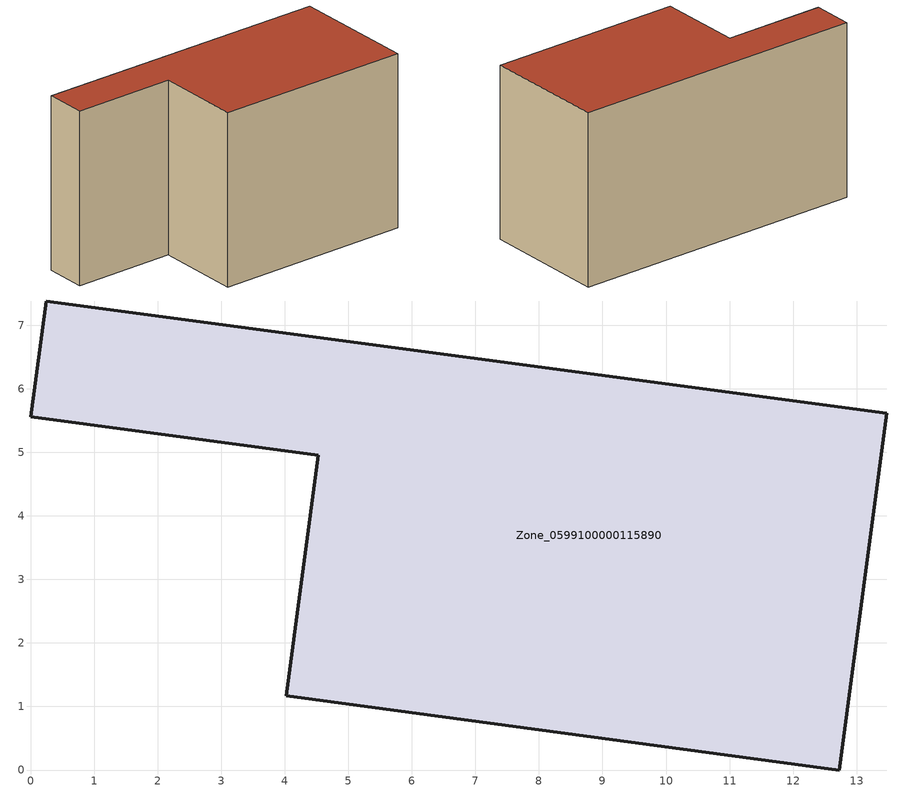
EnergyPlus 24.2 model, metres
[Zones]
Zone_0599100000115890
 floor ground (C_G): 0.25,7.38 13.48,5.61 12.73,0 4.02,1.17 4.53,4.95 0,5.56 z0
 wall outside (C_F): 13.48,5.61 0.25,7.38 0,5.56 4.53,4.95 4.02,1.17 12.73,0 13.48,5.61 z0:7.79
 roof outside (C_R): 12.73,0 13.48,5.61 0.25,7.38 0,5.56 4.53,4.95 4.02,1.17 z7.79
[BUILDING]
Pand.0599100000115890: North Axis=0; Terrain=City; Loads Convergence Tolerance Value=0.04; Temperature Convergence Tolerance Value=0.4; Solar Distribution=FullExterior; Maximum Number of Warmup Days=25; Minimum Number of Warmup Days=1
[Site:Location]
Rotterdam.The.Hague.AP_ZH_NLD Design_Conditions: Latitude=51.96; Longitude=4.45; Time Zone=1; Elevation=-4.5
[SITE:GROUNDTEMPERATURE:BUILDINGSURFACE]
18, 18, 18, 18, 18, 18, 18, 18, 18, 18, 18, 18
[MATERIAL] Thermal Absorptance=0.9; Solar Absorptance=0.7; Visible Absorptance=0.7
Name | Roughness | Thickness | Conductivity | Density | Specific Heat
G.TI.1946 | MediumSmooth | 0.15 | 1 | 540 | 1210
F.TI.1946 | Rough | 0.3 | 0.857143 | 1920 | 840
R.TI.1946 | MediumRough | 0.2 | 0.1 | 1500 | 1000
[CONSTRUCTION]
C_G: G.TI.1946
C_F: F.TI.1946
C_R: R.TI.1946
[ZONE]
Zone_0599100000115890: Type=1; Multiplier=1; Ceiling Height=Autocalculate; Volume=Autocalculate; Floor Area=autocalculate; Part of Total Floor Area=Yes
[ZONEINFILTRATION:DESIGNFLOWRATE]
Infil_Zone_0599100000115890: Zone or ZoneList or Space or SpaceList=Zone_0599100000115890; Schedule=AlwaysOn; Design Flow Rate Calculation Method=Flow/Area; Flow Rate per Floor Area=0.003; Constant Term Coefficient=1; Temperature Term Coefficient=0; Velocity Term Coefficient=0; Velocity Squared Term Coefficient=0
[HVACTEMPLATE:ZONE:IDEALLOADSAIRSYSTEM]
Zone_0599100000115890: Maximum Heating Supply Air Temperature=50; Minimum Cooling Supply Air Temperature=13; Maximum Heating Supply Air Humidity Ratio=0.0156; Minimum Cooling Supply Air Humidity Ratio=0.0077; Heating Limit=NoLimit; Cooling Limit=NoLimit; Dehumidification Control Type=ConstantSensibleHeatRatio; Cooling Sensible Heat Ratio=0.7; Dehumidification Setpoint=60; Humidification Control Type=None; Humidification Setpoint=30; Outdoor Air Method=None; Outdoor Air Flow Rate per Person=0.00944; Outdoor Air Flow Rate per Zone Floor Area=0; Outdoor Air Flow Rate per Zone=0; Demand Controlled Ventilation Type=None; Outdoor Air Economizer Type=NoEconomizer; Heat Recovery Type=None; Sensible Heat Recovery Effectiveness=0.7; Latent Heat Recovery Effectiveness=0.65
[ZONECONTROL:THERMOSTAT]
ThermostatControl_Zone_0599100000115890: Zone or ZoneList=Zone_0599100000115890; Control Type Schedule=DualSetpointControlType; Control 1=Thermostat_Zone_0599100000115890; Temperature Difference Between Cutout And Setpoint=0
[THERMOSTATSETPOINT:DUALSETPOINT]
Thermostat_Zone_0599100000115890: Heating Setpoint Temperature Schedule=HeatingSetpoint_Zone_0599100000115890; Cooling Setpoint Temperature Schedule=CoolingSetpoint_Zone_0599100000115890
[SCHEDULE:COMPACT]
HeatingSetpoint_Zone_0599100000115890: Through: 12/31, For: AllDays, Until: 24:00, 21
CoolingSetpoint_Zone_0599100000115890: Through: 12/31, For: AllDays, Until: 24:00, 24
DualSetpointControlType: Through: 12/31, For: AllDays, Until: 24:00, 4
AlwaysOn: Through: 12/31, For: AllDays, Until: 24:00, 1
